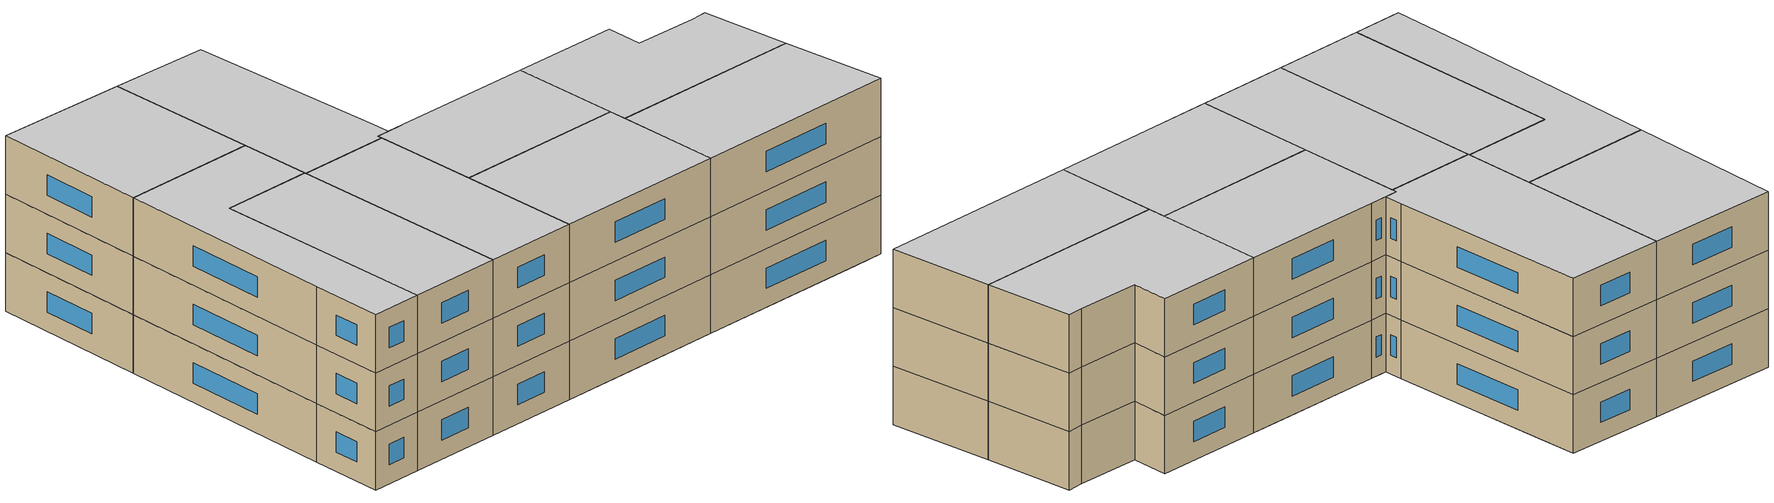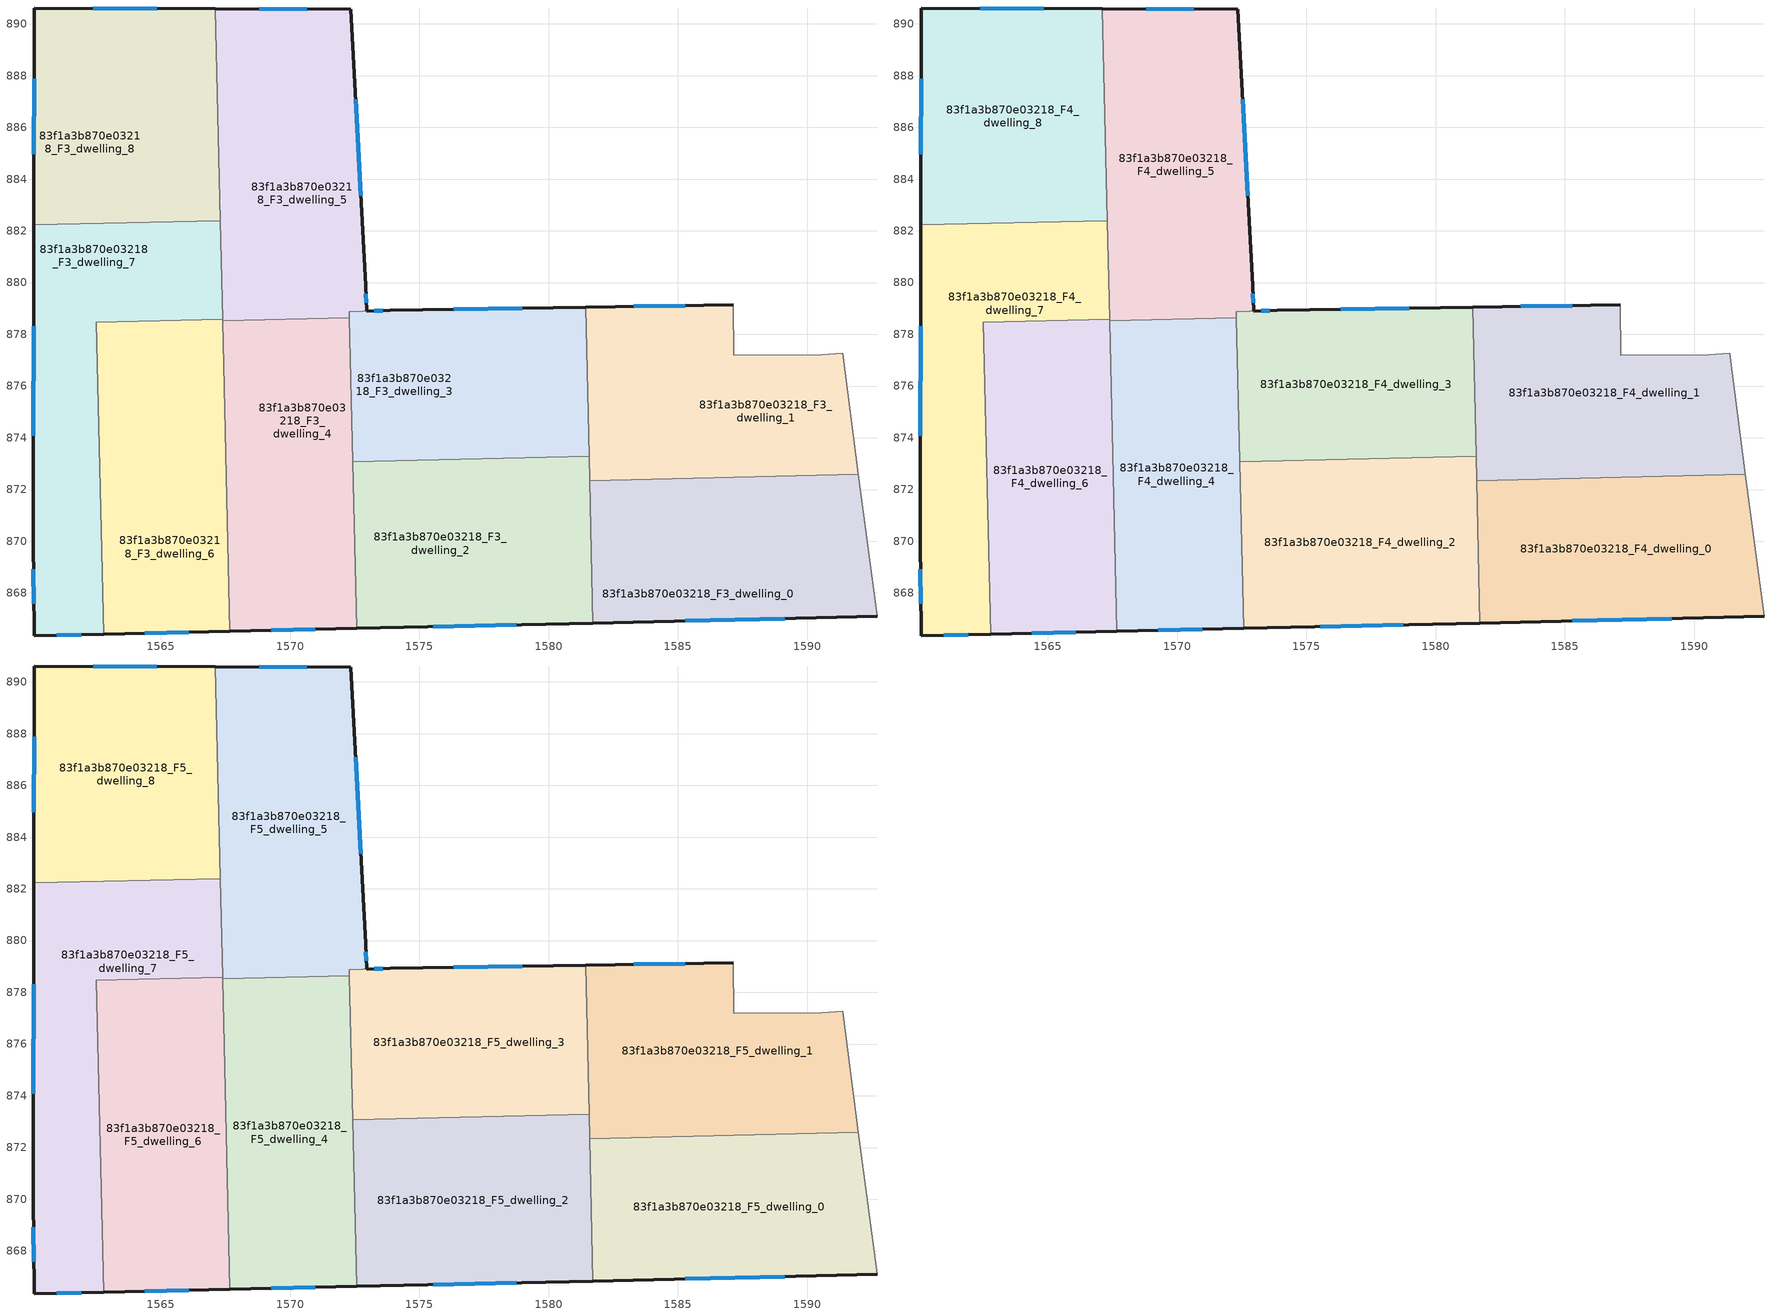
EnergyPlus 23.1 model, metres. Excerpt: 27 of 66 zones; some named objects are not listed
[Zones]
83f1a3b870e03218_F3_dwelling_0
 floor to 83f1a3b870e03218_F2_dwelling_9 (EU_floor_Construction): 1591.13,867.06 1581.71,866.84 1581.6,871.89 1582.06,872.36 1585.59,872.44 z9
 floor to 83f1a3b870e03218_F2_dwelling_8 (EU_floor_Construction): 1591.97,872.58 1592.69,867.09 1591.13,867.06 1585.59,872.44 z9
 floor to 83f1a3b870e03218_F2_dwelling_6 (EU_floor_Construction): 1582.06,872.36 1581.6,871.89 1581.59,872.35 z9
 wall outside (EU_wall_Construction): 1581.71,866.84 1592.69,867.09 z9:12
 wall to 83f1a3b870e03218_F3_dwelling_1 (EU_wall_Construction): 1591.97,872.58 1581.59,872.35 z9:12
 wall adiabatic (EU_wall_Construction): 1592.69,867.09 1591.97,872.58 z9:12
 wall to 83f1a3b870e03218_F3_dwelling_2 (EU_wall_Construction): 1581.59,872.35 1581.71,866.84 z9:12
 window (EU_Window_Construction): 1585.28,866.92 1589.12,867.01 z9.98:11.02
83f1a3b870e03218_F3_dwelling_1
 floor to 83f1a3b870e03218_F2_dwelling_8 (EU_floor_Construction): 1591.36,877.26 1591.97,872.58 1585.59,872.44 1583.82,874.17 1587.16,877.61 1587.16,877.2 1590.55,877.21 z9
 floor to 83f1a3b870e03218_F2_dwelling_6 (EU_floor_Construction): 1587.13,879.14 1587.16,877.61 1582.06,872.36 1581.59,872.35 1581.43,879.05 z9
 floor to 83f1a3b870e03218_F2_dwelling_9 (EU_floor_Construction): 1585.59,872.44 1582.06,872.36 1583.82,874.17 z9
 wall outside (EU_wall_Construction): 1587.13,879.14 1581.43,879.05 z9:12
 wall adiabatic (EU_wall_Construction): 1591.97,872.58 1591.36,877.26 1590.55,877.21 1587.16,877.2 1587.13,879.14 z9:12
 wall to 83f1a3b870e03218_F3_dwelling_3 (EU_wall_Construction): 1581.43,879.05 1581.57,873.28 z9:12
 wall to 83f1a3b870e03218_F3_dwelling_2 (EU_wall_Construction): 1581.57,873.28 1581.59,872.35 z9:12
 window (EU_Window_Construction): 1585.28,879.11 1583.29,879.08 z9.98:11.02
83f1a3b870e03218_F3_dwelling_2
 floor to 83f1a3b870e03218_F2_dwelling_7 (EU_floor_Construction): 1580.39,870.64 1576.58,866.72 1572.57,866.63 1572.47,871.33 1574.2,873.11 1577.77,873.19 z9
 floor to 83f1a3b870e03218_F2_dwelling_9 (EU_floor_Construction): 1581.6,871.88 1581.71,866.84 1576.58,866.72 z9
 floor to 83f1a3b870e03218_F2_dwelling_4 (EU_floor_Construction): 1574.2,873.11 1572.47,871.33 1572.43,873.07 z9
 floor to 83f1a3b870e03218_F2_dwelling_6 (EU_floor_Construction): 1581.57,873.28 1581.6,871.89 1580.39,870.64 1577.77,873.19 z9
 wall outside (EU_wall_Construction): 1572.57,866.63 1581.71,866.84 z9:12
 wall to 83f1a3b870e03218_F3_dwelling_4 (EU_wall_Construction): 1572.43,873.07 1572.57,866.63 z9:12
 wall to 83f1a3b870e03218_F3_dwelling_3 (EU_wall_Construction): 1581.57,873.28 1572.43,873.07 z9:12
 window (EU_Window_Construction): 1575.55,866.7 1578.74,866.77 z9.98:11.02
83f1a3b870e03218_F3_dwelling_3
 floor to 83f1a3b870e03218_F2_dwelling_4 (EU_floor_Construction): 1579.94,879.02 1574.2,873.11 1572.43,873.07 1572.29,878.88 1573.88,878.92 z9
 floor to 83f1a3b870e03218_F2_dwelling_7 (EU_floor_Construction): 1577.77,873.19 1574.2,873.11 1575.97,874.93 z9
 floor to 83f1a3b870e03218_F2_dwelling_6 (EU_floor_Construction): 1581.43,879.05 1581.57,873.28 1577.77,873.19 1575.97,874.93 1579.94,879.02 z9
 wall outside (EU_wall_Construction): 1581.43,879.05 1573.88,878.92 z9:12
 wall to 83f1a3b870e03218_F3_dwelling_5 (EU_wall_Construction): 1573.87,878.92 1572.29,878.88 1572.3,878.63 z9:12
 wall to 83f1a3b870e03218_F3_dwelling_4 (EU_wall_Construction): 1572.3,878.63 1572.43,873.07 z9:12
 window (EU_Window_Construction): 1578.98,879.01 1576.34,878.96 z9.98:11.02
83f1a3b870e03218_F3_dwelling_4
 floor to 83f1a3b870e03218_F2_dwelling_5 (EU_floor_Construction): 1571.84,870.68 1567.79,866.52 1567.67,866.52 1567.48,874.84 1567.52,874.88 z9
 floor to 83f1a3b870e03218_F2_dwelling_7 (EU_floor_Construction): 1572.47,871.33 1572.57,866.63 1567.79,866.52 z9
 floor to 83f1a3b870e03218_F2_dwelling_4 (EU_floor_Construction): 1572.3,878.63 1572.47,871.33 1571.84,870.68 1567.52,874.88 1571.14,878.61 z9
 floor to 83f1a3b870e03218_F2_dwelling_3 (EU_floor_Construction): 1568.48,875.86 1567.48,874.84 1567.43,876.88 z9
 floor to 83f1a3b870e03218_F2_dwelling_2 (EU_floor_Construction): 1571.14,878.61 1568.48,875.86 1567.43,876.88 1567.4,878.52 z9
 wall outside (EU_wall_Construction): 1567.67,866.51 1572.57,866.63 z9:12
 wall to 83f1a3b870e03218_F3_dwelling_5 (EU_wall_Construction): 1572.3,878.63 1567.4,878.52 z9:12
 wall to 83f1a3b870e03218_F3_dwelling_6 (EU_wall_Construction): 1567.4,878.52 1567.67,866.51 z9:12
 window (EU_Window_Construction): 1569.27,866.55 1570.98,866.59 z9.98:11.02
83f1a3b870e03218_F3_dwelling_5
 floor to 83f1a3b870e03218_F2_dwelling_2 (EU_floor_Construction): 1572.46,888.37 1572.9,880.41 1571.14,878.61 1567.4,878.52 1567.29,883.05 z9
 floor to 83f1a3b870e03218_F2_dwelling_0 (EU_floor_Construction): 1572.34,890.57 1572.46,888.37 1567.37,883.14 1567.29,883.22 1567.12,890.59 z9
 floor to 83f1a3b870e03218_F2_dwelling_4 (EU_floor_Construction): 1572.9,880.41 1572.92,879.88 1572.96,878.9 1573.34,878.91 1572.29,878.88 1572.3,878.63 1571.14,878.61 z9
 wall outside (EU_wall_Construction): 1573.87,878.92 1572.96,878.9 1572.92,879.88 1572.34,890.57 1567.12,890.59 z9:12
 wall to 83f1a3b870e03218_F3_dwelling_8 (EU_wall_Construction): 1567.12,890.59 1567.31,882.4 z9:12
 wall to 83f1a3b870e03218_F3_dwelling_7 (EU_wall_Construction): 1567.31,882.4 1567.39,878.58 z9:12
 wall to 83f1a3b870e03218_F3_dwelling_6 (EU_wall_Construction): 1567.39,878.58 1567.4,878.52 z9:12
 window (EU_Window_Construction): 1570.64,890.58 1568.82,890.58 / 1572.74,883.36 1572.53,887.09 / 1572.95,879.22 1572.94,879.56 / 1573.58,878.91 1573.26,878.91 z9.98:11.02
83f1a3b870e03218_F3_dwelling_6
 floor to 83f1a3b870e03218_F2_dwelling_3 (EU_floor_Construction): 1567.43,876.88 1567.48,874.84 1562.71,869.93 1562.53,878.15 1562.85,878.48 1565.72,878.55 z9
 floor to 83f1a3b870e03218_F2_dwelling_1 (EU_floor_Construction): 1562.85,878.48 1562.53,878.15 1562.52,878.47 z9
 floor adiabatic (EU_floor_Construction): 1567.48,874.84 1567.67,866.52 1562.8,866.4 1562.71,869.93 z9
 floor to 83f1a3b870e03218_F2_dwelling_2 (EU_floor_Construction): 1567.39,878.58 1567.43,876.88 1565.72,878.55 z9
 wall outside (EU_wall_Construction): 1562.8,866.4 1567.67,866.51 z9:12
 wall to 83f1a3b870e03218_F3_dwelling_7 (EU_wall_Construction): 1567.39,878.58 1562.52,878.47 1562.8,866.4 z9:12
 window (EU_Window_Construction): 1564.38,866.44 1566.09,866.48 z9.98:11.02
83f1a3b870e03218_F3_dwelling_7
 floor to 83f1a3b870e03218_F2_dwelling_1 (EU_floor_Construction): 1566.64,882.38 1562.85,878.48 1562.52,878.47 1562.53,878.15 1560.08,875.63 1560.09,882.23 z9
 floor to 83f1a3b870e03218_F2_dwelling_3 (EU_floor_Construction): 1562.53,878.15 1562.71,869.93 1560.09,867.24 1560.06,870.15 1560.08,875.63 z9; 1565.72,878.55 1562.85,878.48 1564.28,879.95 z9
 floor to 83f1a3b870e03218_F2_dwelling_2 (EU_floor_Construction): 1567.31,882.4 1567.39,878.58 1565.72,878.55 1564.28,879.95 1566.64,882.38 z9
 floor to 83f1a3b870e03218_F2_dwelling_5 (EU_floor_Construction): 1562.71,869.93 1562.8,866.4 1560.1,866.34 1560.09,867.24 z9
 wall outside (EU_wall_Construction): 1560.09,882.23 1560.06,870.15 1560.1,866.34 1562.8,866.4 z9:12
 wall to 83f1a3b870e03218_F3_dwelling_8 (EU_wall_Construction): 1567.31,882.4 1560.09,882.23 z9:12
 window (EU_Window_Construction): 1560.98,866.36 1561.92,866.38 / 1560.08,868.91 1560.09,867.58 / 1560.08,878.3 1560.07,874.08 z9.98:11.02
83f1a3b870e03218_F3_dwelling_8
 floor to 83f1a3b870e03218_F2_dwelling_0 (EU_floor_Construction): 1567.12,890.59 1567.29,883.22 1560.11,890.19 1560.11,890.61 z9
 floor to 83f1a3b870e03218_F2_dwelling_1 (EU_floor_Construction): 1567.29,883.22 1567.29,883.05 1566.64,882.38 1560.09,882.23 1560.11,890.19 z9
 floor to 83f1a3b870e03218_F2_dwelling_2 (EU_floor_Construction): 1567.29,883.05 1567.31,882.4 1566.64,882.38 z9
 wall outside (EU_wall_Construction): 1567.12,890.59 1560.11,890.61 1560.09,882.23 z9:12
 window (EU_Window_Construction): 1560.11,887.89 1560.1,884.96 / 1564.84,890.6 1562.39,890.6 z9.98:11.02
83f1a3b870e03218_F4_dwelling_0
 floor to 83f1a3b870e03218_F3_dwelling_0 (EU_floor_Construction): 1591.97,872.58 1592.69,867.09 1581.71,866.84 1581.59,872.35 z12
 wall outside (EU_wall_Construction): 1581.71,866.84 1592.69,867.09 z12:15
 wall to 83f1a3b870e03218_F4_dwelling_1 (EU_wall_Construction): 1591.97,872.58 1581.59,872.35 z12:15
 wall adiabatic (EU_wall_Construction): 1592.69,867.09 1591.97,872.58 z12:15
 wall to 83f1a3b870e03218_F4_dwelling_2 (EU_wall_Construction): 1581.59,872.35 1581.71,866.84 z12:15
 window (EU_Window_Construction): 1585.28,866.92 1589.12,867.01 z12.98:14.02
83f1a3b870e03218_F4_dwelling_1
 floor to 83f1a3b870e03218_F3_dwelling_1 (EU_floor_Construction): 1591.36,877.26 1591.97,872.58 1581.59,872.35 1581.43,879.05 1587.13,879.14 1587.16,877.2 1590.55,877.21 z12
 wall outside (EU_wall_Construction): 1587.13,879.14 1581.43,879.05 z12:15
 wall adiabatic (EU_wall_Construction): 1591.97,872.58 1591.36,877.26 1590.55,877.21 1587.16,877.2 1587.13,879.14 z12:15
 wall to 83f1a3b870e03218_F4_dwelling_3 (EU_wall_Construction): 1581.43,879.05 1581.57,873.28 z12:15
 wall to 83f1a3b870e03218_F4_dwelling_2 (EU_wall_Construction): 1581.57,873.28 1581.59,872.35 z12:15
 window (EU_Window_Construction): 1585.28,879.11 1583.29,879.08 z12.98:14.02
83f1a3b870e03218_F4_dwelling_2
 floor to 83f1a3b870e03218_F3_dwelling_2 (EU_floor_Construction): 1581.57,873.28 1581.71,866.84 1572.57,866.63 1572.43,873.07 z12
 wall outside (EU_wall_Construction): 1572.57,866.63 1581.71,866.84 z12:15
 wall to 83f1a3b870e03218_F4_dwelling_4 (EU_wall_Construction): 1572.43,873.07 1572.57,866.63 z12:15
 wall to 83f1a3b870e03218_F4_dwelling_3 (EU_wall_Construction): 1581.57,873.28 1572.43,873.07 z12:15
 window (EU_Window_Construction): 1575.55,866.7 1578.74,866.77 z12.98:14.02
83f1a3b870e03218_F4_dwelling_3
 floor to 83f1a3b870e03218_F3_dwelling_3 (EU_floor_Construction): 1581.43,879.05 1581.57,873.28 1572.43,873.07 1572.29,878.88 1573.88,878.92 z12
 wall outside (EU_wall_Construction): 1581.43,879.05 1573.88,878.92 z12:15
 wall to 83f1a3b870e03218_F4_dwelling_5 (EU_wall_Construction): 1573.87,878.92 1572.29,878.88 1572.3,878.63 z12:15
 wall to 83f1a3b870e03218_F4_dwelling_4 (EU_wall_Construction): 1572.3,878.63 1572.43,873.07 z12:15
 window (EU_Window_Construction): 1578.98,879.01 1576.34,878.96 z12.98:14.02
83f1a3b870e03218_F4_dwelling_4
 floor to 83f1a3b870e03218_F3_dwelling_4 (EU_floor_Construction): 1572.3,878.63 1572.57,866.63 1567.67,866.51 1567.4,878.52 z12
 wall outside (EU_wall_Construction): 1567.67,866.51 1572.57,866.63 z12:15
 wall to 83f1a3b870e03218_F4_dwelling_5 (EU_wall_Construction): 1572.3,878.63 1567.4,878.52 z12:15
 wall to 83f1a3b870e03218_F4_dwelling_6 (EU_wall_Construction): 1567.4,878.52 1567.67,866.51 z12:15
 window (EU_Window_Construction): 1569.27,866.55 1570.98,866.59 z12.98:14.02
83f1a3b870e03218_F4_dwelling_5
 floor to 83f1a3b870e03218_F3_dwelling_5 (EU_floor_Construction): 1572.34,890.57 1572.92,879.88 1572.96,878.9 1573.87,878.92 1572.29,878.88 1572.3,878.63 1567.4,878.52 1567.12,890.59 z12
 wall outside (EU_wall_Construction): 1573.87,878.92 1572.96,878.9 1572.92,879.88 1572.34,890.57 1567.12,890.59 z12:15
 wall to 83f1a3b870e03218_F4_dwelling_8 (EU_wall_Construction): 1567.12,890.59 1567.31,882.4 z12:15
 wall to 83f1a3b870e03218_F4_dwelling_7 (EU_wall_Construction): 1567.31,882.4 1567.39,878.58 z12:15
 wall to 83f1a3b870e03218_F4_dwelling_6 (EU_wall_Construction): 1567.39,878.58 1567.4,878.52 z12:15
 window (EU_Window_Construction): 1570.64,890.58 1568.82,890.58 / 1572.74,883.36 1572.53,887.09 / 1572.95,879.22 1572.94,879.56 / 1573.58,878.91 1573.26,878.91 z12.98:14.02
83f1a3b870e03218_F4_dwelling_6
 floor to 83f1a3b870e03218_F3_dwelling_6 (EU_floor_Construction): 1567.39,878.58 1567.67,866.51 1562.8,866.4 1562.52,878.47 z12
 wall outside (EU_wall_Construction): 1562.8,866.4 1567.67,866.51 z12:15
 wall to 83f1a3b870e03218_F4_dwelling_7 (EU_wall_Construction): 1567.39,878.58 1562.52,878.47 1562.8,866.4 z12:15
 window (EU_Window_Construction): 1564.38,866.44 1566.09,866.48 z12.98:14.02
83f1a3b870e03218_F4_dwelling_7
 floor to 83f1a3b870e03218_F3_dwelling_7 (EU_floor_Construction): 1567.31,882.4 1567.39,878.58 1562.52,878.47 1562.8,866.4 1560.1,866.34 1560.06,870.15 1560.09,882.23 z12
 wall outside (EU_wall_Construction): 1560.09,882.23 1560.06,870.15 1560.1,866.34 1562.8,866.4 z12:15
 wall to 83f1a3b870e03218_F4_dwelling_8 (EU_wall_Construction): 1567.31,882.4 1560.09,882.23 z12:15
 window (EU_Window_Construction): 1560.98,866.36 1561.92,866.38 / 1560.08,868.91 1560.09,867.58 / 1560.08,878.3 1560.07,874.08 z12.98:14.02
83f1a3b870e03218_F4_dwelling_8
 floor to 83f1a3b870e03218_F3_dwelling_8 (EU_floor_Construction): 1567.12,890.59 1567.31,882.4 1560.09,882.23 1560.11,890.61 z12
 wall outside (EU_wall_Construction): 1567.12,890.59 1560.11,890.61 1560.09,882.23 z12:15
 window (EU_Window_Construction): 1560.11,887.89 1560.1,884.96 / 1564.84,890.6 1562.39,890.6 z12.98:14.02
83f1a3b870e03218_F5_dwelling_0
 floor to 83f1a3b870e03218_F4_dwelling_0 (EU_floor_Construction): 1591.97,872.58 1592.69,867.09 1581.71,866.84 1581.59,872.35 z15
 wall outside (EU_wall_Construction): 1581.71,866.84 1592.69,867.09 z15:18
 wall to 83f1a3b870e03218_F5_dwelling_1 (EU_wall_Construction): 1591.97,872.58 1581.59,872.35 z15:18
 wall adiabatic (EU_wall_Construction): 1592.69,867.09 1591.97,872.58 z15:18
 wall to 83f1a3b870e03218_F5_dwelling_2 (EU_wall_Construction): 1581.59,872.35 1581.71,866.84 z15:18
 window (EU_Window_Construction): 1585.28,866.92 1589.12,867.01 z15.98:17.02
 ceiling to 83f1a3b870e03218_F6_dwelling_0 (EU_floor_Construction): 1592.69,867.09 1591.97,872.58 1581.59,872.35 1581.71,866.84 z18
83f1a3b870e03218_F5_dwelling_1
 floor to 83f1a3b870e03218_F4_dwelling_1 (EU_floor_Construction): 1591.36,877.26 1591.97,872.58 1581.59,872.35 1581.43,879.05 1587.13,879.14 1587.16,877.2 1590.55,877.21 z15
 wall outside (EU_wall_Construction): 1587.13,879.14 1581.43,879.05 z15:18
 wall adiabatic (EU_wall_Construction): 1591.97,872.58 1591.36,877.26 1590.55,877.21 1587.16,877.2 1587.13,879.14 z15:18
 wall to 83f1a3b870e03218_F5_dwelling_3 (EU_wall_Construction): 1581.43,879.05 1581.57,873.28 z15:18
 wall to 83f1a3b870e03218_F5_dwelling_2 (EU_wall_Construction): 1581.57,873.28 1581.59,872.35 z15:18
 window (EU_Window_Construction): 1585.28,879.11 1583.29,879.08 z15.98:17.02
 ceiling to 83f1a3b870e03218_F6_dwelling_1 (EU_floor_Construction): 1591.97,872.58 1591.36,877.26 1590.55,877.21 1587.16,877.2 1587.13,879.14 1581.43,879.05 1581.59,872.35 z18
83f1a3b870e03218_F5_dwelling_2
 floor to 83f1a3b870e03218_F4_dwelling_2 (EU_floor_Construction): 1581.57,873.28 1581.71,866.84 1572.57,866.63 1572.43,873.07 z15
 wall outside (EU_wall_Construction): 1572.57,866.63 1581.71,866.84 z15:18
 wall to 83f1a3b870e03218_F5_dwelling_4 (EU_wall_Construction): 1572.43,873.07 1572.57,866.63 z15:18
 wall to 83f1a3b870e03218_F5_dwelling_3 (EU_wall_Construction): 1581.57,873.28 1572.43,873.07 z15:18
 window (EU_Window_Construction): 1575.55,866.7 1578.74,866.77 z15.98:17.02
 ceiling to 83f1a3b870e03218_F6_dwelling_2 (EU_floor_Construction): 1581.71,866.84 1581.57,873.28 1572.43,873.07 1572.57,866.63 z18
83f1a3b870e03218_F5_dwelling_3
 floor to 83f1a3b870e03218_F4_dwelling_3 (EU_floor_Construction): 1581.43,879.05 1581.57,873.28 1572.43,873.07 1572.29,878.88 1573.88,878.92 z15
 wall outside (EU_wall_Construction): 1581.43,879.05 1573.88,878.92 z15:18
 wall to 83f1a3b870e03218_F5_dwelling_5 (EU_wall_Construction): 1573.87,878.92 1572.29,878.88 1572.3,878.63 z15:18
 wall to 83f1a3b870e03218_F5_dwelling_4 (EU_wall_Construction): 1572.3,878.63 1572.43,873.07 z15:18
 window (EU_Window_Construction): 1578.98,879.01 1576.34,878.96 z15.98:17.02
 ceiling to 83f1a3b870e03218_F6_dwelling_3 (EU_floor_Construction): 1581.57,873.28 1581.43,879.05 1573.88,878.92 1572.29,878.88 1572.43,873.07 z18
83f1a3b870e03218_F5_dwelling_4
 floor to 83f1a3b870e03218_F4_dwelling_4 (EU_floor_Construction): 1572.3,878.63 1572.57,866.63 1567.67,866.51 1567.4,878.52 z15
 wall outside (EU_wall_Construction): 1567.67,866.51 1572.57,866.63 z15:18
 wall to 83f1a3b870e03218_F5_dwelling_5 (EU_wall_Construction): 1572.3,878.63 1567.4,878.52 z15:18
 wall to 83f1a3b870e03218_F5_dwelling_6 (EU_wall_Construction): 1567.4,878.52 1567.67,866.51 z15:18
 window (EU_Window_Construction): 1569.27,866.55 1570.98,866.59 z15.98:17.02
 ceiling to 83f1a3b870e03218_F6_dwelling_4 (EU_floor_Construction): 1572.57,866.63 1572.3,878.63 1567.4,878.52 1567.67,866.51 z18
83f1a3b870e03218_F5_dwelling_5
 floor to 83f1a3b870e03218_F4_dwelling_5 (EU_floor_Construction): 1572.34,890.57 1572.92,879.88 1572.96,878.9 1573.87,878.92 1572.29,878.88 1572.3,878.63 1567.4,878.52 1567.12,890.59 z15
 wall outside (EU_wall_Construction): 1573.87,878.92 1572.96,878.9 1572.92,879.88 1572.34,890.57 1567.12,890.59 z15:18
 wall to 83f1a3b870e03218_F5_dwelling_8 (EU_wall_Construction): 1567.12,890.59 1567.31,882.4 z15:18
 wall to 83f1a3b870e03218_F5_dwelling_7 (EU_wall_Construction): 1567.31,882.4 1567.39,878.58 z15:18
 wall to 83f1a3b870e03218_F5_dwelling_6 (EU_wall_Construction): 1567.39,878.58 1567.4,878.52 z15:18
 window (EU_Window_Construction): 1570.64,890.58 1568.82,890.58 / 1572.74,883.36 1572.53,887.09 / 1572.95,879.22 1572.94,879.56 / 1573.58,878.91 1573.26,878.91 z15.98:17.02
 ceiling to 83f1a3b870e03218_F6_dwelling_5 (EU_floor_Construction): 1573.87,878.92 1572.96,878.9 1572.92,879.88 1572.34,890.57 1567.12,890.59 1567.4,878.52 1572.3,878.63 1572.29,878.88 z18
83f1a3b870e03218_F5_dwelling_6
 floor to 83f1a3b870e03218_F4_dwelling_6 (EU_floor_Construction): 1567.39,878.58 1567.67,866.51 1562.8,866.4 1562.52,878.47 z15
 wall outside (EU_wall_Construction): 1562.8,866.4 1567.67,866.51 z15:18
 wall to 83f1a3b870e03218_F5_dwelling_7 (EU_wall_Construction): 1567.39,878.58 1562.52,878.47 1562.8,866.4 z15:18
 window (EU_Window_Construction): 1564.38,866.44 1566.09,866.48 z15.98:17.02
 ceiling to 83f1a3b870e03218_F6_dwelling_6 (EU_floor_Construction): 1567.67,866.51 1567.39,878.58 1562.52,878.47 1562.8,866.4 z18
83f1a3b870e03218_F5_dwelling_7
 floor to 83f1a3b870e03218_F4_dwelling_7 (EU_floor_Construction): 1567.31,882.4 1567.39,878.58 1562.52,878.47 1562.8,866.4 1560.1,866.34 1560.06,870.15 1560.09,882.23 z15
 wall outside (EU_wall_Construction): 1560.09,882.23 1560.06,870.15 1560.1,866.34 1562.8,866.4 z15:18
 wall to 83f1a3b870e03218_F5_dwelling_8 (EU_wall_Construction): 1567.31,882.4 1560.09,882.23 z15:18
 window (EU_Window_Construction): 1560.98,866.36 1561.92,866.38 / 1560.08,868.91 1560.09,867.58 / 1560.08,878.3 1560.07,874.08 z15.98:17.02
 ceiling to 83f1a3b870e03218_F6_dwelling_7 (EU_floor_Construction): 1562.8,866.4 1562.52,878.47 1567.39,878.58 1567.31,882.4 1560.09,882.23 1560.06,870.15 1560.1,866.34 z18
83f1a3b870e03218_F5_dwelling_8
 floor to 83f1a3b870e03218_F4_dwelling_8 (EU_floor_Construction): 1567.12,890.59 1567.31,882.4 1560.09,882.23 1560.11,890.61 z15
 wall outside (EU_wall_Construction): 1567.12,890.59 1560.11,890.61 1560.09,882.23 z15:18
 window (EU_Window_Construction): 1560.11,887.89 1560.1,884.96 / 1564.84,890.6 1562.39,890.6 z15.98:17.02
 ceiling to 83f1a3b870e03218_F6_dwelling_8 (EU_floor_Construction): 1567.31,882.4 1567.12,890.59 1560.11,890.61 1560.09,882.23 z18
[Building]
EU S2 Campaign: North Axis=0; Terrain=City; Solar Distribution=FullExterior
[Site:Location]
Bologna: Latitude=44.5; Longitude=11.25; Time Zone=1; Elevation=37
[SizingPeriod:WeatherFileDays]
AnnualSizingPeriod: Begin Month=1; Begin Day of Month=1; End Month=12; End Day of Month=31; Day of Week for Start Day=Monday; Use Weather File Daylight Saving Period=No; Use Weather File Rain and Snow Indicators=No
[MATERIAL]
EU_InternalMass_Material: Roughness=MediumRough; Thickness=0.1; Conductivity=1; Density=1800; Specific Heat=900; Thermal Absorptance=0.9; Solar Absorptance=0.7; Visible Absorptance=0.7
[MATERIAL:NOMASS] Roughness=MediumRough; Thermal Absorptance=0.9; Solar Absorptance=0.7; Visible Absorptance=0.7
Name | Thermal Resistance
EU_wall_NoMass | 0.905828
EU_floor_NoMass | 0.67114
[WINDOWMATERIAL:SIMPLEGLAZINGSYSTEM]
EU_Window_SimpleGlazing: UFactor=4.52486; Solar Heat Gain Coefficient=0.85; Visible Transmittance=0.85
[CONSTRUCTION]
EU_wall_Construction: EU_wall_NoMass
EU_floor_Construction: EU_floor_NoMass
EU_Window_Construction: EU_Window_SimpleGlazing
EU_InternalMass_Construction: EU_InternalMass_Material
[ZONE] Type=1; Multiplier=1; Ceiling Height=autocalculate; Floor Area=autocalculate; Part of Total Floor Area=Yes
Name | Volume
83f1a3b870e03218_F3_dwelling_0; 83f1a3b870e03218_F4_dwelling_0; 83f1a3b870e03218_F5_dwelling_0 | 176.621
83f1a3b870e03218_F3_dwelling_1; 83f1a3b870e03218_F4_dwelling_1; 83f1a3b870e03218_F5_dwelling_1 | 176.646
83f1a3b870e03218_F3_dwelling_2; 83f1a3b870e03218_F4_dwelling_2; 83f1a3b870e03218_F5_dwelling_2 | 176.65
83f1a3b870e03218_F3_dwelling_3; 83f1a3b870e03218_F4_dwelling_3; 83f1a3b870e03218_F5_dwelling_3 | 159.05
83f1a3b870e03218_F3_dwelling_4; 83f1a3b870e03218_F4_dwelling_4; 83f1a3b870e03218_F5_dwelling_4 | 176.624
83f1a3b870e03218_F3_dwelling_5; 83f1a3b870e03218_F4_dwelling_5; 83f1a3b870e03218_F5_dwelling_5 | 194.257
83f1a3b870e03218_F3_dwelling_6; 83f1a3b870e03218_F4_dwelling_6; 83f1a3b870e03218_F5_dwelling_6 | 176.632
83f1a3b870e03218_F3_dwelling_7; 83f1a3b870e03218_F4_dwelling_7; 83f1a3b870e03218_F5_dwelling_7 | 176.625
83f1a3b870e03218_F3_dwelling_8; 83f1a3b870e03218_F4_dwelling_8; 83f1a3b870e03218_F5_dwelling_8 | 176.635
[INTERNALMASS] Construction=EU_InternalMass_Construction
Name | Zone or ZoneList | Surface Area
83f1a3b870e03218_F3_dwelling_0_EU_InternalMass | 83f1a3b870e03218_F3_dwelling_0 | 58.8751
83f1a3b870e03218_F3_dwelling_1_EU_InternalMass | 83f1a3b870e03218_F3_dwelling_1 | 58.8869
83f1a3b870e03218_F3_dwelling_2_EU_InternalMass | 83f1a3b870e03218_F3_dwelling_2 | 58.8808
83f1a3b870e03218_F3_dwelling_3_EU_InternalMass | 83f1a3b870e03218_F3_dwelling_3 | 53.0112
83f1a3b870e03218_F3_dwelling_4_EU_InternalMass | 83f1a3b870e03218_F3_dwelling_4 | 58.8735
83f1a3b870e03218_F3_dwelling_5_EU_InternalMass | 83f1a3b870e03218_F3_dwelling_5 | 64.7527
83f1a3b870e03218_F3_dwelling_6_EU_InternalMass | 83f1a3b870e03218_F3_dwelling_6 | 58.8771
83f1a3b870e03218_F3_dwelling_7_EU_InternalMass | 83f1a3b870e03218_F3_dwelling_7 | 58.8752
83f1a3b870e03218_F3_dwelling_8_EU_InternalMass | 83f1a3b870e03218_F3_dwelling_8 | 58.8779
83f1a3b870e03218_F4_dwelling_0_EU_InternalMass | 83f1a3b870e03218_F4_dwelling_0 | 58.8751
83f1a3b870e03218_F4_dwelling_1_EU_InternalMass | 83f1a3b870e03218_F4_dwelling_1 | 58.8869
83f1a3b870e03218_F4_dwelling_2_EU_InternalMass | 83f1a3b870e03218_F4_dwelling_2 | 58.8808
83f1a3b870e03218_F4_dwelling_3_EU_InternalMass | 83f1a3b870e03218_F4_dwelling_3 | 53.0112
83f1a3b870e03218_F4_dwelling_4_EU_InternalMass | 83f1a3b870e03218_F4_dwelling_4 | 58.8735
83f1a3b870e03218_F4_dwelling_5_EU_InternalMass | 83f1a3b870e03218_F4_dwelling_5 | 64.7527
83f1a3b870e03218_F4_dwelling_6_EU_InternalMass | 83f1a3b870e03218_F4_dwelling_6 | 58.8771
83f1a3b870e03218_F4_dwelling_7_EU_InternalMass | 83f1a3b870e03218_F4_dwelling_7 | 58.8752
83f1a3b870e03218_F4_dwelling_8_EU_InternalMass | 83f1a3b870e03218_F4_dwelling_8 | 58.8779
83f1a3b870e03218_F5_dwelling_0_EU_InternalMass | 83f1a3b870e03218_F5_dwelling_0 | 58.8751
83f1a3b870e03218_F5_dwelling_1_EU_InternalMass | 83f1a3b870e03218_F5_dwelling_1 | 58.8869
83f1a3b870e03218_F5_dwelling_2_EU_InternalMass | 83f1a3b870e03218_F5_dwelling_2 | 58.8808
83f1a3b870e03218_F5_dwelling_3_EU_InternalMass | 83f1a3b870e03218_F5_dwelling_3 | 53.0112
83f1a3b870e03218_F5_dwelling_4_EU_InternalMass | 83f1a3b870e03218_F5_dwelling_4 | 58.8735
83f1a3b870e03218_F5_dwelling_5_EU_InternalMass | 83f1a3b870e03218_F5_dwelling_5 | 64.7527
83f1a3b870e03218_F5_dwelling_6_EU_InternalMass | 83f1a3b870e03218_F5_dwelling_6 | 58.8771
83f1a3b870e03218_F5_dwelling_7_EU_InternalMass | 83f1a3b870e03218_F5_dwelling_7 | 58.8752
83f1a3b870e03218_F5_dwelling_8_EU_InternalMass | 83f1a3b870e03218_F5_dwelling_8 | 58.8779
[OTHEREQUIPMENT] Fuel Type=Electricity; Design Level Calculation Method=Watts/Area; Power per Zone Floor Area=1; Fraction Latent=0; Fraction Radiant=0; Fraction Lost=0; Carbon Dioxide Generation Rate=0; EndUse Subcategory=EU_Step8_InternalGains
Name | Zone or ZoneList or Space or SpaceList | Schedule
EU_Step8_InternalGain_83f1a3b870e03218_F3_dwelling_0_f000 | 83f1a3b870e03218_F3_dwelling_0 | EU_Step8_GainSchedule_83f1a3b870e03218_F3_dwelling_0_f000
EU_Step8_InternalGain_83f1a3b870e03218_F3_dwelling_1_f000 | 83f1a3b870e03218_F3_dwelling_1 | EU_Step8_GainSchedule_83f1a3b870e03218_F3_dwelling_1_f000
EU_Step8_InternalGain_83f1a3b870e03218_F3_dwelling_2_f000 | 83f1a3b870e03218_F3_dwelling_2 | EU_Step8_GainSchedule_83f1a3b870e03218_F3_dwelling_2_f000
EU_Step8_InternalGain_83f1a3b870e03218_F3_dwelling_3_f000 | 83f1a3b870e03218_F3_dwelling_3 | EU_Step8_GainSchedule_83f1a3b870e03218_F3_dwelling_3_f000
EU_Step8_InternalGain_83f1a3b870e03218_F3_dwelling_4_f000 | 83f1a3b870e03218_F3_dwelling_4 | EU_Step8_GainSchedule_83f1a3b870e03218_F3_dwelling_4_f000
EU_Step8_InternalGain_83f1a3b870e03218_F3_dwelling_5_f000 | 83f1a3b870e03218_F3_dwelling_5 | EU_Step8_GainSchedule_83f1a3b870e03218_F3_dwelling_5_f000
EU_Step8_InternalGain_83f1a3b870e03218_F3_dwelling_6_f000 | 83f1a3b870e03218_F3_dwelling_6 | EU_Step8_GainSchedule_83f1a3b870e03218_F3_dwelling_6_f000
EU_Step8_InternalGain_83f1a3b870e03218_F3_dwelling_7_f000 | 83f1a3b870e03218_F3_dwelling_7 | EU_Step8_GainSchedule_83f1a3b870e03218_F3_dwelling_7_f000
EU_Step8_InternalGain_83f1a3b870e03218_F3_dwelling_8_f000 | 83f1a3b870e03218_F3_dwelling_8 | EU_Step8_GainSchedule_83f1a3b870e03218_F3_dwelling_8_f000
EU_Step8_InternalGain_83f1a3b870e03218_F4_dwelling_0_f000 | 83f1a3b870e03218_F4_dwelling_0 | EU_Step8_GainSchedule_83f1a3b870e03218_F4_dwelling_0_f000
EU_Step8_InternalGain_83f1a3b870e03218_F4_dwelling_1_f000 | 83f1a3b870e03218_F4_dwelling_1 | EU_Step8_GainSchedule_83f1a3b870e03218_F4_dwelling_1_f000
EU_Step8_InternalGain_83f1a3b870e03218_F4_dwelling_2_f000 | 83f1a3b870e03218_F4_dwelling_2 | EU_Step8_GainSchedule_83f1a3b870e03218_F4_dwelling_2_f000
EU_Step8_InternalGain_83f1a3b870e03218_F4_dwelling_3_f000 | 83f1a3b870e03218_F4_dwelling_3 | EU_Step8_GainSchedule_83f1a3b870e03218_F4_dwelling_3_f000
EU_Step8_InternalGain_83f1a3b870e03218_F4_dwelling_4_f000 | 83f1a3b870e03218_F4_dwelling_4 | EU_Step8_GainSchedule_83f1a3b870e03218_F4_dwelling_4_f000
EU_Step8_InternalGain_83f1a3b870e03218_F4_dwelling_5_f000 | 83f1a3b870e03218_F4_dwelling_5 | EU_Step8_GainSchedule_83f1a3b870e03218_F4_dwelling_5_f000
EU_Step8_InternalGain_83f1a3b870e03218_F4_dwelling_6_f000 | 83f1a3b870e03218_F4_dwelling_6 | EU_Step8_GainSchedule_83f1a3b870e03218_F4_dwelling_6_f000
EU_Step8_InternalGain_83f1a3b870e03218_F4_dwelling_7_f000 | 83f1a3b870e03218_F4_dwelling_7 | EU_Step8_GainSchedule_83f1a3b870e03218_F4_dwelling_7_f000
EU_Step8_InternalGain_83f1a3b870e03218_F4_dwelling_8_f000 | 83f1a3b870e03218_F4_dwelling_8 | EU_Step8_GainSchedule_83f1a3b870e03218_F4_dwelling_8_f000
EU_Step8_InternalGain_83f1a3b870e03218_F5_dwelling_0_f000 | 83f1a3b870e03218_F5_dwelling_0 | EU_Step8_GainSchedule_83f1a3b870e03218_F5_dwelling_0_f000
EU_Step8_InternalGain_83f1a3b870e03218_F5_dwelling_1_f000 | 83f1a3b870e03218_F5_dwelling_1 | EU_Step8_GainSchedule_83f1a3b870e03218_F5_dwelling_1_f000
EU_Step8_InternalGain_83f1a3b870e03218_F5_dwelling_2_f000 | 83f1a3b870e03218_F5_dwelling_2 | EU_Step8_GainSchedule_83f1a3b870e03218_F5_dwelling_2_f000
EU_Step8_InternalGain_83f1a3b870e03218_F5_dwelling_3_f000 | 83f1a3b870e03218_F5_dwelling_3 | EU_Step8_GainSchedule_83f1a3b870e03218_F5_dwelling_3_f000
EU_Step8_InternalGain_83f1a3b870e03218_F5_dwelling_4_f000 | 83f1a3b870e03218_F5_dwelling_4 | EU_Step8_GainSchedule_83f1a3b870e03218_F5_dwelling_4_f000
EU_Step8_InternalGain_83f1a3b870e03218_F5_dwelling_5_f000 | 83f1a3b870e03218_F5_dwelling_5 | EU_Step8_GainSchedule_83f1a3b870e03218_F5_dwelling_5_f000
EU_Step8_InternalGain_83f1a3b870e03218_F5_dwelling_6_f000 | 83f1a3b870e03218_F5_dwelling_6 | EU_Step8_GainSchedule_83f1a3b870e03218_F5_dwelling_6_f000
EU_Step8_InternalGain_83f1a3b870e03218_F5_dwelling_7_f000 | 83f1a3b870e03218_F5_dwelling_7 | EU_Step8_GainSchedule_83f1a3b870e03218_F5_dwelling_7_f000
EU_Step8_InternalGain_83f1a3b870e03218_F5_dwelling_8_f000 | 83f1a3b870e03218_F5_dwelling_8 | EU_Step8_GainSchedule_83f1a3b870e03218_F5_dwelling_8_f000
[ZONEVENTILATION:DESIGNFLOWRATE] Schedule=EU_AlwaysOn; Design Flow Rate Calculation Method=AirChanges/Hour; Air Changes per Hour=0.73129; Ventilation Type=Natural; Fan Pressure Rise=0; Fan Total Efficiency=1; Constant Term Coefficient=1; Temperature Term Coefficient=0; Velocity Term Coefficient=0; Velocity Squared Term Coefficient=0; Minimum Indoor Temperature=-100; Maximum Indoor Temperature=100; Delta Temperature=-100; Minimum Outdoor Temperature=-100; Maximum Outdoor Temperature=100; Maximum Wind Speed=40
Name | Zone or ZoneList or Space or SpaceList
EU_ConstantAir_83f1a3b870e03218_F3_dwelling_0 | 83f1a3b870e03218_F3_dwelling_0
EU_ConstantAir_83f1a3b870e03218_F3_dwelling_1 | 83f1a3b870e03218_F3_dwelling_1
EU_ConstantAir_83f1a3b870e03218_F3_dwelling_2 | 83f1a3b870e03218_F3_dwelling_2
EU_ConstantAir_83f1a3b870e03218_F3_dwelling_3 | 83f1a3b870e03218_F3_dwelling_3
EU_ConstantAir_83f1a3b870e03218_F3_dwelling_4 | 83f1a3b870e03218_F3_dwelling_4
EU_ConstantAir_83f1a3b870e03218_F3_dwelling_5 | 83f1a3b870e03218_F3_dwelling_5
EU_ConstantAir_83f1a3b870e03218_F3_dwelling_6 | 83f1a3b870e03218_F3_dwelling_6
EU_ConstantAir_83f1a3b870e03218_F3_dwelling_7 | 83f1a3b870e03218_F3_dwelling_7
EU_ConstantAir_83f1a3b870e03218_F3_dwelling_8 | 83f1a3b870e03218_F3_dwelling_8
EU_ConstantAir_83f1a3b870e03218_F4_dwelling_0 | 83f1a3b870e03218_F4_dwelling_0
EU_ConstantAir_83f1a3b870e03218_F4_dwelling_1 | 83f1a3b870e03218_F4_dwelling_1
EU_ConstantAir_83f1a3b870e03218_F4_dwelling_2 | 83f1a3b870e03218_F4_dwelling_2
EU_ConstantAir_83f1a3b870e03218_F4_dwelling_3 | 83f1a3b870e03218_F4_dwelling_3
EU_ConstantAir_83f1a3b870e03218_F4_dwelling_4 | 83f1a3b870e03218_F4_dwelling_4
EU_ConstantAir_83f1a3b870e03218_F4_dwelling_5 | 83f1a3b870e03218_F4_dwelling_5
EU_ConstantAir_83f1a3b870e03218_F4_dwelling_6 | 83f1a3b870e03218_F4_dwelling_6
EU_ConstantAir_83f1a3b870e03218_F4_dwelling_7 | 83f1a3b870e03218_F4_dwelling_7
EU_ConstantAir_83f1a3b870e03218_F4_dwelling_8 | 83f1a3b870e03218_F4_dwelling_8
EU_ConstantAir_83f1a3b870e03218_F5_dwelling_0 | 83f1a3b870e03218_F5_dwelling_0
EU_ConstantAir_83f1a3b870e03218_F5_dwelling_1 | 83f1a3b870e03218_F5_dwelling_1
EU_ConstantAir_83f1a3b870e03218_F5_dwelling_2 | 83f1a3b870e03218_F5_dwelling_2
EU_ConstantAir_83f1a3b870e03218_F5_dwelling_3 | 83f1a3b870e03218_F5_dwelling_3
EU_ConstantAir_83f1a3b870e03218_F5_dwelling_4 | 83f1a3b870e03218_F5_dwelling_4
EU_ConstantAir_83f1a3b870e03218_F5_dwelling_5 | 83f1a3b870e03218_F5_dwelling_5
EU_ConstantAir_83f1a3b870e03218_F5_dwelling_6 | 83f1a3b870e03218_F5_dwelling_6
EU_ConstantAir_83f1a3b870e03218_F5_dwelling_7 | 83f1a3b870e03218_F5_dwelling_7
EU_ConstantAir_83f1a3b870e03218_F5_dwelling_8 | 83f1a3b870e03218_F5_dwelling_8
[HVACTEMPLATE:THERMOSTAT] Constant Heating Setpoint=20; Constant Cooling Setpoint=50
EU_HeatOnly_83f1a3b870e03218_F0_dwelling_0; EU_HeatOnly_83f1a3b870e03218_F0_dwelling_1; EU_HeatOnly_83f1a3b870e03218_F0_dwelling_2; EU_HeatOnly_83f1a3b870e03218_F0_dwelling_3; EU_HeatOnly_83f1a3b870e03218_F0_dwelling_4; EU_HeatOnly_83f1a3b870e03218_F0_dwelling_5; EU_HeatOnly_83f1a3b870e03218_F0_dwelling_6; EU_HeatOnly_83f1a3b870e03218_F0_dwelling_7; EU_HeatOnly_83f1a3b870e03218_F0_dwelling_8; EU_HeatOnly_83f1a3b870e03218_F0_dwelling_9; EU_HeatOnly_83f1a3b870e03218_F1_dwelling_0; EU_HeatOnly_83f1a3b870e03218_F1_dwelling_1; EU_HeatOnly_83f1a3b870e03218_F1_dwelling_2; EU_HeatOnly_83f1a3b870e03218_F1_dwelling_3; EU_HeatOnly_83f1a3b870e03218_F1_dwelling_4; EU_HeatOnly_83f1a3b870e03218_F1_dwelling_5; EU_HeatOnly_83f1a3b870e03218_F1_dwelling_6; EU_HeatOnly_83f1a3b870e03218_F1_dwelling_7; EU_HeatOnly_83f1a3b870e03218_F1_dwelling_8; EU_HeatOnly_83f1a3b870e03218_F1_dwelling_9
[HVACTEMPLATE:ZONE:IDEALLOADSAIRSYSTEM] System Availability Schedule=EU_AlwaysOn; Maximum Heating Supply Air Temperature=50; Minimum Cooling Supply Air Temperature=13; Maximum Heating Supply Air Humidity Ratio=0.0156; Minimum Cooling Supply Air Humidity Ratio=0.0077; Heating Limit=NoLimit; Cooling Limit=NoLimit; Heating Availability Schedule=EU_AlwaysOn; Cooling Availability Schedule=EU_CoolingOff; Dehumidification Control Type=ConstantSensibleHeatRatio; Cooling Sensible Heat Ratio=0.7; Dehumidification Setpoint=60; Humidification Control Type=None; Humidification Setpoint=30; Outdoor Air Method=None; Outdoor Air Flow Rate per Person=0.00944; Outdoor Air Flow Rate per Zone Floor Area=0; Outdoor Air Flow Rate per Zone=0; Demand Controlled Ventilation Type=None; Outdoor Air Economizer Type=NoEconomizer; Heat Recovery Type=None; Sensible Heat Recovery Effectiveness=0.7; Latent Heat Recovery Effectiveness=0.65
Name | Template Thermostat
83f1a3b870e03218_F3_dwelling_0 | EU_HeatOnly_83f1a3b870e03218_F3_dwelling_0
83f1a3b870e03218_F3_dwelling_1 | EU_HeatOnly_83f1a3b870e03218_F3_dwelling_1
83f1a3b870e03218_F3_dwelling_2 | EU_HeatOnly_83f1a3b870e03218_F3_dwelling_2
83f1a3b870e03218_F3_dwelling_3 | EU_HeatOnly_83f1a3b870e03218_F3_dwelling_3
83f1a3b870e03218_F3_dwelling_4 | EU_HeatOnly_83f1a3b870e03218_F3_dwelling_4
83f1a3b870e03218_F3_dwelling_5 | EU_HeatOnly_83f1a3b870e03218_F3_dwelling_5
83f1a3b870e03218_F3_dwelling_6 | EU_HeatOnly_83f1a3b870e03218_F3_dwelling_6
83f1a3b870e03218_F3_dwelling_7 | EU_HeatOnly_83f1a3b870e03218_F3_dwelling_7
83f1a3b870e03218_F3_dwelling_8 | EU_HeatOnly_83f1a3b870e03218_F3_dwelling_8
83f1a3b870e03218_F4_dwelling_0 | EU_HeatOnly_83f1a3b870e03218_F4_dwelling_0
83f1a3b870e03218_F4_dwelling_1 | EU_HeatOnly_83f1a3b870e03218_F4_dwelling_1
83f1a3b870e03218_F4_dwelling_2 | EU_HeatOnly_83f1a3b870e03218_F4_dwelling_2
83f1a3b870e03218_F4_dwelling_3 | EU_HeatOnly_83f1a3b870e03218_F4_dwelling_3
83f1a3b870e03218_F4_dwelling_4 | EU_HeatOnly_83f1a3b870e03218_F4_dwelling_4
83f1a3b870e03218_F4_dwelling_5 | EU_HeatOnly_83f1a3b870e03218_F4_dwelling_5
83f1a3b870e03218_F4_dwelling_6 | EU_HeatOnly_83f1a3b870e03218_F4_dwelling_6
83f1a3b870e03218_F4_dwelling_7 | EU_HeatOnly_83f1a3b870e03218_F4_dwelling_7
83f1a3b870e03218_F4_dwelling_8 | EU_HeatOnly_83f1a3b870e03218_F4_dwelling_8
83f1a3b870e03218_F5_dwelling_0 | EU_HeatOnly_83f1a3b870e03218_F5_dwelling_0
83f1a3b870e03218_F5_dwelling_1 | EU_HeatOnly_83f1a3b870e03218_F5_dwelling_1
83f1a3b870e03218_F5_dwelling_2 | EU_HeatOnly_83f1a3b870e03218_F5_dwelling_2
83f1a3b870e03218_F5_dwelling_3 | EU_HeatOnly_83f1a3b870e03218_F5_dwelling_3
83f1a3b870e03218_F5_dwelling_4 | EU_HeatOnly_83f1a3b870e03218_F5_dwelling_4
83f1a3b870e03218_F5_dwelling_5 | EU_HeatOnly_83f1a3b870e03218_F5_dwelling_5
83f1a3b870e03218_F5_dwelling_6 | EU_HeatOnly_83f1a3b870e03218_F5_dwelling_6
83f1a3b870e03218_F5_dwelling_7 | EU_HeatOnly_83f1a3b870e03218_F5_dwelling_7
83f1a3b870e03218_F5_dwelling_8 | EU_HeatOnly_83f1a3b870e03218_F5_dwelling_8
[SIZING:ZONE] Zone Cooling Design Supply Air Temperature Input Method=SupplyAirTemperature; Zone Cooling Design Supply Air Temperature=13; Zone Heating Design Supply Air Temperature Input Method=SupplyAirTemperature; Zone Heating Design Supply Air Temperature=50; Zone Cooling Design Supply Air Humidity Ratio=0.008; Zone Heating Design Supply Air Humidity Ratio=0.008; Cooling Design Air Flow Method=DesignDay; Cooling Design Air Flow Rate=0; Cooling Minimum Air Flow per Zone Floor Area=0.000762; Cooling Minimum Air Flow=0; Cooling Minimum Air Flow Fraction=0.2; Heating Design Air Flow Method=DesignDay; Heating Design Air Flow Rate=0; Heating Maximum Air Flow per Zone Floor Area=0.002032; Heating Maximum Air Flow=0.141576; Heating Maximum Air Flow Fraction=0.3; Account for Dedicated Outdoor Air System=No; Dedicated Outdoor Air System Control Strategy=NeutralSupplyAir; Dedicated Outdoor Air Low Setpoint Temperature for Design=autosize; Dedicated Outdoor Air High Setpoint Temperature for Design=autosize; Zone Load Sizing Method=Sensible Load Only No Latent Load; Zone Latent Cooling Design Supply Air Humidity Ratio Input Method=HumidityRatioDifference; Zone Cooling Design Supply Air Humidity Ratio Difference=0.005; Zone Latent Heating Design Supply Air Humidity Ratio Input Method=HumidityRatioDifference; Zone Humidification Design Supply Air Humidity Ratio Difference=0.005
83f1a3b870e03218_F3_dwelling_0; 83f1a3b870e03218_F3_dwelling_1; 83f1a3b870e03218_F3_dwelling_2; 83f1a3b870e03218_F3_dwelling_3; 83f1a3b870e03218_F3_dwelling_4; 83f1a3b870e03218_F3_dwelling_5; 83f1a3b870e03218_F3_dwelling_6; 83f1a3b870e03218_F3_dwelling_7; 83f1a3b870e03218_F3_dwelling_8; 83f1a3b870e03218_F4_dwelling_0; 83f1a3b870e03218_F4_dwelling_1; 83f1a3b870e03218_F4_dwelling_2; 83f1a3b870e03218_F4_dwelling_3; 83f1a3b870e03218_F4_dwelling_4; 83f1a3b870e03218_F4_dwelling_5; 83f1a3b870e03218_F4_dwelling_6; 83f1a3b870e03218_F4_dwelling_7; 83f1a3b870e03218_F4_dwelling_8; 83f1a3b870e03218_F5_dwelling_0; 83f1a3b870e03218_F5_dwelling_1; 83f1a3b870e03218_F5_dwelling_2; 83f1a3b870e03218_F5_dwelling_3; 83f1a3b870e03218_F5_dwelling_4; 83f1a3b870e03218_F5_dwelling_5; 83f1a3b870e03218_F5_dwelling_6; 83f1a3b870e03218_F5_dwelling_7; 83f1a3b870e03218_F5_dwelling_8
[SCHEDULE:CONSTANT]
Name | Hourly Value
EU_AlwaysOn | 1
EU_CoolingOff | 0
[SCHEDULE:FILE] Column Number=1; Rows to Skip at Top=0; Number of Hours of Data=8760; Column Separator=Comma; Interpolate to Timestep=No; Minutes per Item=60; Adjust Schedule for Daylight Savings=Yes
Name | File
EU_Step8_GainSchedule_83f1a3b870e03218_F3_dwelling_0_f000 | ../../schedules/83f1a3b870e03218/83f1a3b870e03218_F3_dwelling_0_f000_gain.csv
EU_Step8_GainSchedule_83f1a3b870e03218_F3_dwelling_1_f000 | ../../schedules/83f1a3b870e03218/83f1a3b870e03218_F3_dwelling_1_f000_gain.csv
EU_Step8_GainSchedule_83f1a3b870e03218_F3_dwelling_2_f000 | ../../schedules/83f1a3b870e03218/83f1a3b870e03218_F3_dwelling_2_f000_gain.csv
EU_Step8_GainSchedule_83f1a3b870e03218_F3_dwelling_3_f000 | ../../schedules/83f1a3b870e03218/83f1a3b870e03218_F3_dwelling_3_f000_gain.csv
EU_Step8_GainSchedule_83f1a3b870e03218_F3_dwelling_4_f000 | ../../schedules/83f1a3b870e03218/83f1a3b870e03218_F3_dwelling_4_f000_gain.csv
EU_Step8_GainSchedule_83f1a3b870e03218_F3_dwelling_5_f000 | ../../schedules/83f1a3b870e03218/83f1a3b870e03218_F3_dwelling_5_f000_gain.csv
EU_Step8_GainSchedule_83f1a3b870e03218_F3_dwelling_6_f000 | ../../schedules/83f1a3b870e03218/83f1a3b870e03218_F3_dwelling_6_f000_gain.csv
EU_Step8_GainSchedule_83f1a3b870e03218_F3_dwelling_7_f000 | ../../schedules/83f1a3b870e03218/83f1a3b870e03218_F3_dwelling_7_f000_gain.csv
EU_Step8_GainSchedule_83f1a3b870e03218_F3_dwelling_8_f000 | ../../schedules/83f1a3b870e03218/83f1a3b870e03218_F3_dwelling_8_f000_gain.csv
EU_Step8_GainSchedule_83f1a3b870e03218_F4_dwelling_0_f000 | ../../schedules/83f1a3b870e03218/83f1a3b870e03218_F4_dwelling_0_f000_gain.csv
EU_Step8_GainSchedule_83f1a3b870e03218_F4_dwelling_1_f000 | ../../schedules/83f1a3b870e03218/83f1a3b870e03218_F4_dwelling_1_f000_gain.csv
EU_Step8_GainSchedule_83f1a3b870e03218_F4_dwelling_2_f000 | ../../schedules/83f1a3b870e03218/83f1a3b870e03218_F4_dwelling_2_f000_gain.csv
EU_Step8_GainSchedule_83f1a3b870e03218_F4_dwelling_3_f000 | ../../schedules/83f1a3b870e03218/83f1a3b870e03218_F4_dwelling_3_f000_gain.csv
EU_Step8_GainSchedule_83f1a3b870e03218_F4_dwelling_4_f000 | ../../schedules/83f1a3b870e03218/83f1a3b870e03218_F4_dwelling_4_f000_gain.csv
EU_Step8_GainSchedule_83f1a3b870e03218_F4_dwelling_5_f000 | ../../schedules/83f1a3b870e03218/83f1a3b870e03218_F4_dwelling_5_f000_gain.csv
EU_Step8_GainSchedule_83f1a3b870e03218_F4_dwelling_6_f000 | ../../schedules/83f1a3b870e03218/83f1a3b870e03218_F4_dwelling_6_f000_gain.csv
EU_Step8_GainSchedule_83f1a3b870e03218_F4_dwelling_7_f000 | ../../schedules/83f1a3b870e03218/83f1a3b870e03218_F4_dwelling_7_f000_gain.csv
EU_Step8_GainSchedule_83f1a3b870e03218_F4_dwelling_8_f000 | ../../schedules/83f1a3b870e03218/83f1a3b870e03218_F4_dwelling_8_f000_gain.csv
EU_Step8_GainSchedule_83f1a3b870e03218_F5_dwelling_0_f000 | ../../schedules/83f1a3b870e03218/83f1a3b870e03218_F5_dwelling_0_f000_gain.csv
EU_Step8_GainSchedule_83f1a3b870e03218_F5_dwelling_1_f000 | ../../schedules/83f1a3b870e03218/83f1a3b870e03218_F5_dwelling_1_f000_gain.csv
EU_Step8_GainSchedule_83f1a3b870e03218_F5_dwelling_2_f000 | ../../schedules/83f1a3b870e03218/83f1a3b870e03218_F5_dwelling_2_f000_gain.csv
EU_Step8_GainSchedule_83f1a3b870e03218_F5_dwelling_3_f000 | ../../schedules/83f1a3b870e03218/83f1a3b870e03218_F5_dwelling_3_f000_gain.csv
EU_Step8_GainSchedule_83f1a3b870e03218_F5_dwelling_4_f000 | ../../schedules/83f1a3b870e03218/83f1a3b870e03218_F5_dwelling_4_f000_gain.csv
EU_Step8_GainSchedule_83f1a3b870e03218_F5_dwelling_5_f000 | ../../schedules/83f1a3b870e03218/83f1a3b870e03218_F5_dwelling_5_f000_gain.csv
EU_Step8_GainSchedule_83f1a3b870e03218_F5_dwelling_6_f000 | ../../schedules/83f1a3b870e03218/83f1a3b870e03218_F5_dwelling_6_f000_gain.csv
EU_Step8_GainSchedule_83f1a3b870e03218_F5_dwelling_7_f000 | ../../schedules/83f1a3b870e03218/83f1a3b870e03218_F5_dwelling_7_f000_gain.csv
EU_Step8_GainSchedule_83f1a3b870e03218_F5_dwelling_8_f000 | ../../schedules/83f1a3b870e03218/83f1a3b870e03218_F5_dwelling_8_f000_gain.csv
